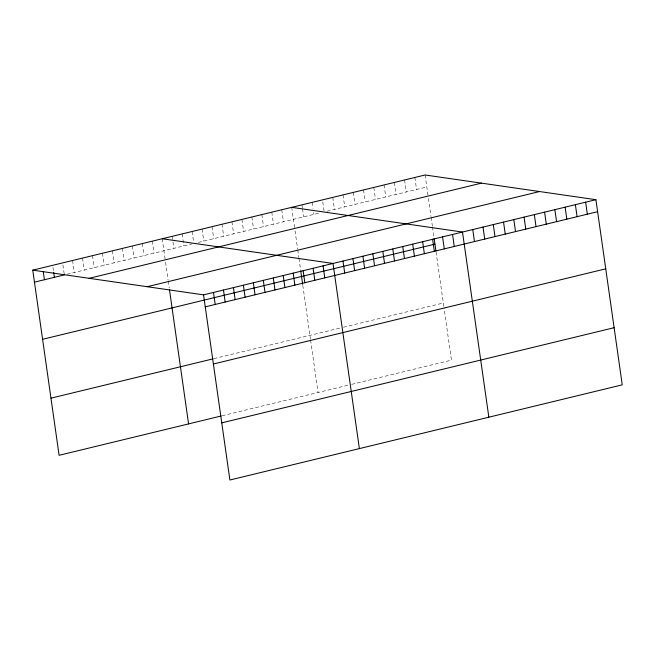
<?xml version="1.0" encoding="UTF-8"?>
<svg xmlns="http://www.w3.org/2000/svg" width="655" height="655" viewBox="0 0 655 655"><rect width="100%" height="100%" fill="white"/><g stroke="black" fill="none" stroke-linecap="round" stroke-linejoin="round"><path stroke-width="0.49" stroke-dasharray="3.27 2.46" d="M67.056 274.248L192.005 243.947M198.342 242.407L320.467 212.785M326.992 211.205L426.814 186.994M213.948 358.637L340.706 327.893M343.507 327.213L443.32 303.003M222.078 415.778L348.837 385.025M351.637 384.346L451.459 360.135L444 307.76M425.103 174.991L428.165 196.516M428.435 198.424L431.015 216.51M431.154 217.468L432.374 226.04M432.505 226.99L433.995 237.462M436.058 251.978L443.869 306.81M414.844 177.48L416.555 189.483M404.585 179.969L406.288 191.972M394.318 182.458L396.029 194.461M384.059 184.947L385.77 196.95M373.8 187.436L375.503 199.439M363.533 189.925L365.244 201.928M353.274 192.414L354.985 204.417M343.015 194.903L344.718 206.906M332.748 197.392L334.459 209.395M322.776 201.879L324.053 210.885M312.23 202.37L313.082 208.372M313.655 212.367L313.933 214.373M301.963 204.859L302.389 207.856M302.536 208.855L303.674 216.862M291.704 207.348L294.766 228.873M295.037 230.773L297.616 248.867M297.747 249.825L298.836 257.44M298.967 258.398L300.596 269.819M302.798 285.318L310.462 339.167M310.601 340.117L318.052 392.492M281.748 209.764L283.451 221.767M271.784 212.179L273.495 224.182M261.828 214.594L263.531 226.597M251.864 217.01L253.575 229.013M241.908 219.425L243.611 231.428M231.944 221.84L233.655 233.843M221.988 224.256L223.691 236.258M212.023 226.671L213.735 238.674M202.067 229.086L203.77 241.089M192.103 231.502L193.675 242.506M182.147 233.917L183.858 245.92M172.183 236.332L173.894 248.335M162.227 238.748L165.289 260.281M165.559 262.18L168.138 280.274M168.269 281.224L169.219 287.897M152.271 241.163L153.974 253.166M142.307 243.578L144.018 255.589M132.351 245.993L134.054 258.005M122.387 248.409L124.098 260.42M112.431 250.832L114.134 262.835M102.467 253.248L104.178 265.25M92.511 255.663L94.214 267.666M82.546 258.078L84.258 270.081M72.59 260.494L74.302 272.496M62.913 264.907L64.198 273.913M52.957 267.322L53.522 271.326"/><path stroke-width="0.98" d="M32.75 270.155L425.103 174.991L595.903 199.693L622.25 384.845L229.897 480.009L203.541 294.865L32.75 270.155L59.097 455.307L221.177 415.99M34.461 282.158L64.337 274.912M89.113 278.31L481.466 183.138M147.178 286.71L539.54 191.538M203.541 294.865L595.903 199.693M42.591 339.298L434.945 244.127M205.252 306.868L597.606 211.696M50.967 398.166L213.039 358.858M213.383 364L605.736 268.837M221.767 422.876L614.12 327.705M291.704 207.348L462.495 232.05L488.851 417.202M162.227 238.748L333.018 263.457L359.374 448.609M585.635 202.182L587.347 214.185M575.377 204.671L577.088 216.674M565.118 207.16L566.821 219.163M554.85 209.649L556.562 221.652M544.592 212.138L546.303 224.141M534.333 214.627L536.036 226.63M524.066 217.116L525.777 229.119M513.807 219.605L515.518 231.608M503.548 222.094L505.251 234.097M493.281 224.583L494.992 236.586M483.022 227.072L484.733 239.075M472.763 229.561L474.466 241.564M452.54 234.465L454.251 246.468M442.575 236.881L444.286 248.884M434.134 238.42L435.919 250.996M432.619 239.296L434.331 251.307M422.663 241.711L424.366 253.722M412.699 244.127L414.41 256.138M402.743 246.542L404.446 258.553M392.779 248.965L394.49 260.968M382.823 251.381L384.526 263.384M372.859 253.796L374.57 265.799M362.903 256.211L364.606 268.214M352.939 258.627L354.65 270.63M342.983 261.042L344.694 273.045M323.062 265.873L324.774 277.876M313.098 268.288L314.809 280.291M303.142 270.703L304.853 282.706M300.735 270.777L302.659 284.335M293.186 273.119L294.889 285.122M283.222 275.534L284.933 287.537M273.266 277.949L274.969 289.952M263.302 280.365L265.013 292.367M253.346 282.78L255.049 294.783M243.382 285.195L245.093 297.206M233.426 287.61L235.129 299.622M223.461 290.026L225.173 302.037M213.505 292.449L215.217 304.452M169.489 289.797L188.575 423.9M53.669 272.324L54.381 277.327M43.279 271.743L44.417 279.742"/></g></svg>
